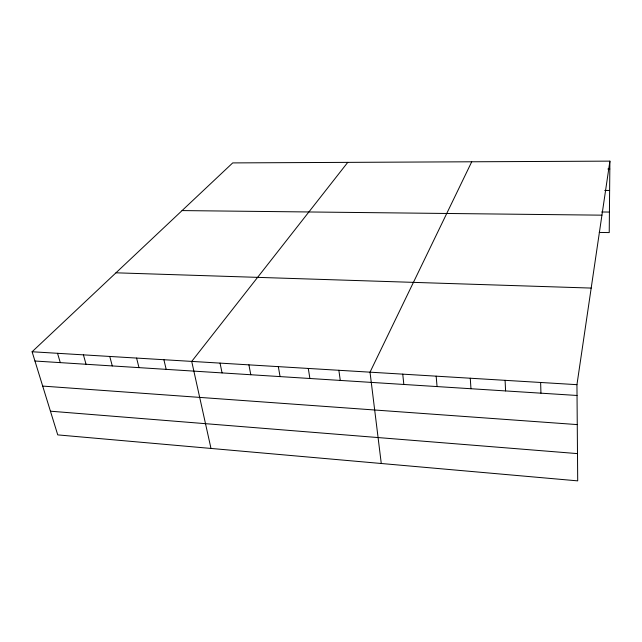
<?xml version="1.0" encoding="UTF-8"?>
<svg xmlns="http://www.w3.org/2000/svg" width="642" height="642" viewBox="0 0 642 642"><rect width="100%" height="100%" fill="white"/><g stroke="black" fill="none" stroke-linecap="round" stroke-linejoin="round"><path stroke-width="0.96" d="M609.9 161.134L576.949 384.67L577.704 480.866L57.74 434.891L32.1 351.76L232.717 162.907L609.9 161.134L609.226 232.589L599.235 232.428M471.726 161.784L370.017 372.175L381.276 463.5M347.763 162.362L191.717 361.406L210.993 448.445M607.846 169.023L609.828 169.015M604.732 190.433L609.619 190.449M601.682 211.98L609.418 212.061M182.063 210.584L601.931 215.166M115.961 272.81L591.186 288.073M32.1 351.76L576.949 384.67M34.957 361.021L577.038 395.472M42.685 386.083L577.262 424.595M50.429 411.193L577.495 453.613M57.531 353.301L60.284 362.626M83.412 354.857L86.052 364.271M109.758 356.454L112.286 365.932M136.585 358.075L138.985 367.633M163.895 359.721L166.182 369.359M220.045 363.115L222.068 372.914M248.911 364.857L250.789 374.735M278.331 366.63L280.064 376.597M308.304 368.444L309.885 378.491M338.864 370.29L340.284 380.425M402.751 374.15L403.834 384.462M436.159 376.164L437.066 386.572M470.265 378.226L470.971 388.731M505.085 380.329L505.591 390.93M540.636 382.48L540.941 393.177"/></g></svg>
